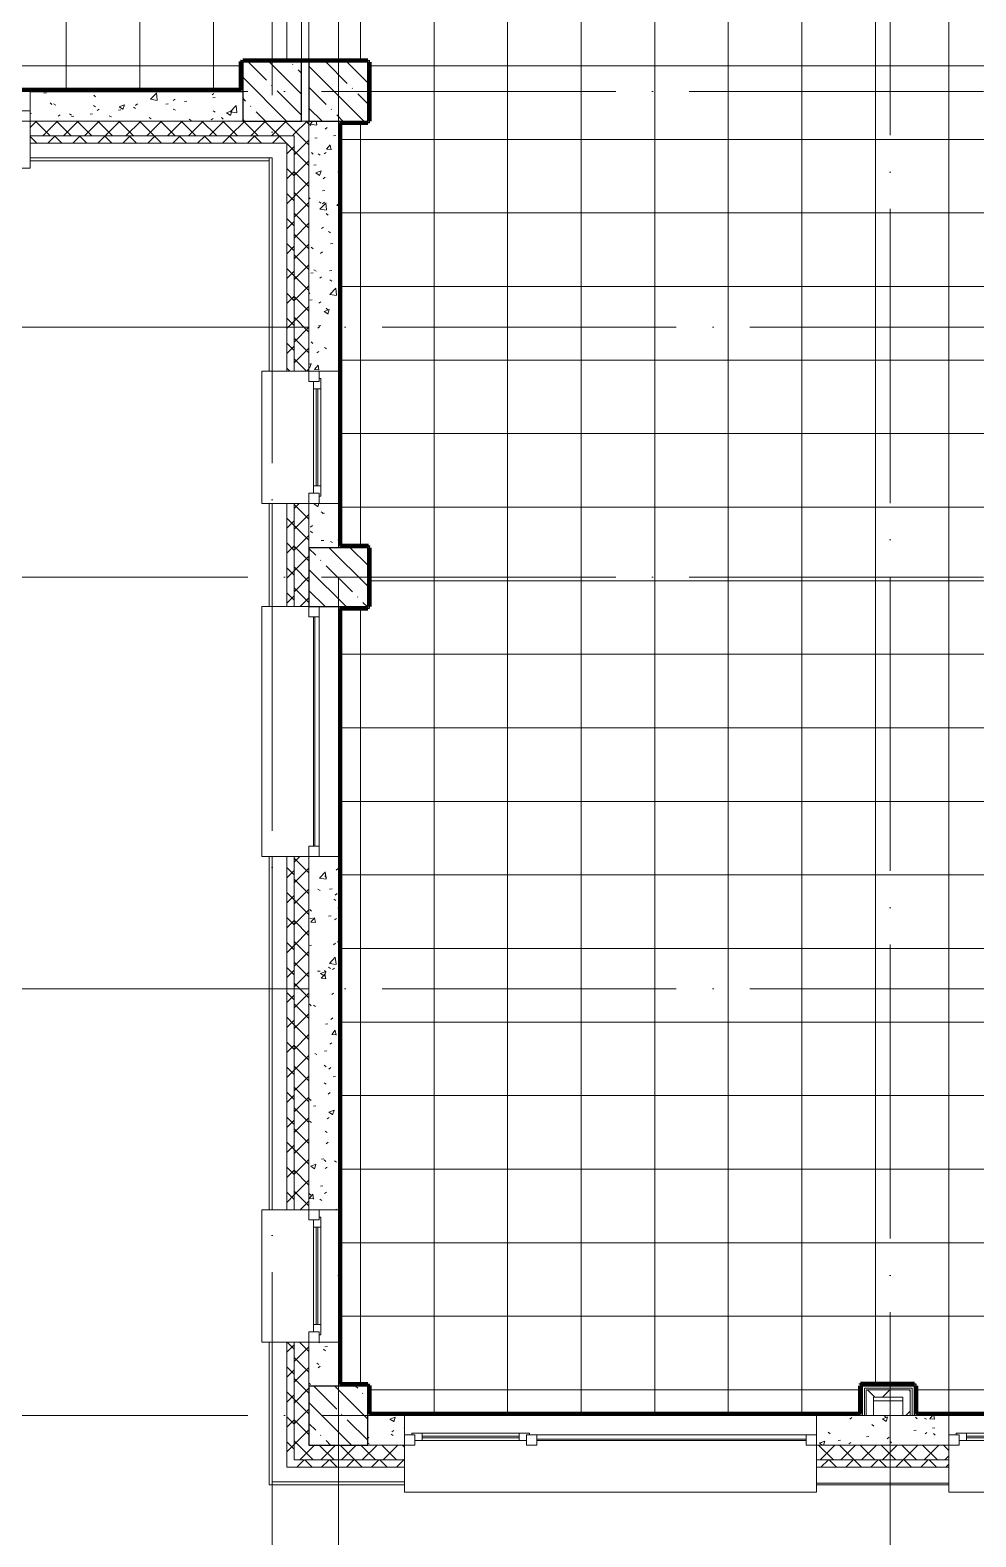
# Model space of a CAD drawing. Header units: millimetres. Extents: x 97 to 214665, y -4577 to 61202.
# Drawn here: x 169453 to 175882, y 9401 to 19643 of the extents above; entities that cross this region are included whole.
import ezdxf

# ---------------------------------------------------------------- set-up
doc = ezdxf.new("R2010")
doc.units = ezdxf.units.MM
doc.linetypes.add('ADSK_Линия сетки', pattern=[2500, 2000, -250, 0, -250])
for name, color, linetype, lineweight in [('A-FLOR-____-OTLN', 192, 'Continuous', 9), ('A-FLOR-____-PATT', 8, 'Continuous', 9), ('A-GLAZ-____-MCUT', 151, 'Continuous', 9), ('A-GLAZ-____-OTLN', 151, 'Continuous', 9), ('A-WALL-____-MCUT', 113, 'Continuous', 9), ('A-WALL-____-PATT', 111, 'Continuous', 9), ('A-WALL-FNSH-MCUT', 113, 'Continuous', 9), ('I-WALL-____-OTLN', 2, 'Continuous', 9), ('S-COLS-____-MCUT', 52, 'Continuous', 9), ('S-COLS-____-OTLN', 52, 'Continuous', 9), ('S-GRID-____-OTLN', 1, 'Continuous', 9)]:
    doc.layers.add(name, color=color, linetype=linetype, lineweight=lineweight)
pattern_1 = [(135, (0, 0), (-84.85281, -84.85281), []), (225, (0, 0), (84.85281, -84.85281), [])]
pattern_2 = [(45, (0, 0), (-70.71068, 70.71068), []), (135, (0, 0), (-70.71068, -70.71068), [])]
pattern_3 = [(135, (0, 0), (-142.5612, -142.5612), []), (135, (142.56, 0), (-142.5612, -142.5612), [252.016, -50.403, 3.353, -47.05])]
pattern_4 = [(50, (0, 0), (364.3679, -31.8783), [38.1, -419.1]), (355, (0, 0), (-70.4859, 382.1133), [30.48, -335.28]), (100.451, (30.36, -2.66), (293.885, 350.2334), [32.38, -356.18]), (46.184, (0, 101.6), (542.1585, -84.0858), [57.15, -628.65]), (96.636, (45.2, 94.6), (474.805, 494.8554), [48.57, -534.27]), (351.184, (0, 101.6), (474.8102, 494.85), [45.72, -502.92]), (21, (50.8, 76.2), (303.2285, -204.53046), [38.1, -419.1]), (326, (50.8, 76.2), (123.6039, 368.376), [30.48, -335.28]), (71.451, (76.07, 59.16), (426.8341, 163.8427), [32.38, -356.18]), (37.5, (0, 0), (6.17665, 169.11015), [16.764, -314.452, 16.764, -323.596, -336.55]), (37.5, (0, 0), (6.17665, 169.11015), [-671.576, 16.764, -319.786]), (7.5, (0, 0), (133.63888, 200.3615), [16.764, -177.292, 16.764, -306.832, -128.27]), (7.5, (0, 0), (133.63888, 200.3615), [-517.652, 16.764, -111.506]), (327.5, (-113.28, 0), (271.18182, -11.45836), [16.764, -110.236, 16.764, -379.476, -525.78]), (327.5, (-113.28, 0), (271.18182, -11.45836), [-523.24, 16.764, -509.016]), (317.5, (-164.08, 0), (296.2585, 50.85285), [16.764, -148.336, 16.764, -246.38, -373.38]), (317.5, (-164.08, 0), (296.2585, 50.85285), [-428.244, 16.764, -356.616])]
pattern_5 = [(45, (0, 0), (-141.42136, 141.42136), []), (135, (0, 0), (-141.42136, -141.42136), [])]

# ---------------------------------------------------------------- blocks, each defined once
blk = doc.blocks.new('Окно_СКБ_2Ст1 - Окно_СКБ_2Ст_2800_ОК11-29018750-О_АИ_ПП_4_200_Целиком')
at = {"layer": 'A-GLAZ-____-MCUT', "color": 90}
for p, q in [((-1400, -195), (-1400, -125)), ((-1400, -125), (-1330, -125)), ((-1330, -195), (-1400, -195)), ((-1330, -125), (-1330, -195)), ((500, -195), (500, -125)), ((500, -125), (570, -125)), ((570, -195), (500, -195)), ((570, -195), (550, -195)), ((550, -195), (550, -205)), ((570, -125), (570, -195)), ((1330, -155), (570, -155)), ((570, -155), (570, -195)), ((620, -205), (620, -155)), ((1280, -205), (1280, -155)), ((1330, -195), (1330, -125)), ((1330, -125), (1400, -125)), ((1330, -195), (1330, -155)), ((1400, -195), (1330, -195)), ((1350, -195), (1330, -195)), ((1350, -205), (1350, -195)), ((1400, -125), (1400, -195)), ((550, -205), (1350, -205)), ((1350, -205), (550, -205))]:
    blk.add_line(p, q, dxfattribs=at)
at = {"layer": 'A-GLAZ-____-MCUT', "color": 10, "lineweight": 5}
for p, q in [((500, -155), (-1330, -155)), ((500, -165), (-1330, -165)), ((620, -175), (1280, -175)), ((1280, -185), (620, -185))]:
    blk.add_line(p, q, dxfattribs=at)
at = {"layer": 'A-GLAZ-____-OTLN', "color": 10, "lineweight": 5}
for p, q in [((-1400, -195), (550, -195)), ((1350, -195), (1400, -195))]:
    blk.add_line(p, q, dxfattribs=at)
blk = doc.blocks.new('Окно_СКБ_2Ст1 - Окно_СКБ_2Ст_2800_ОК11-29018746-О_АИ_ПП_4_200_Целиком')
at = {"layer": 'A-GLAZ-____-MCUT', "color": 90}
for p, q in [((-1400, -195), (-1400, -125)), ((-1400, -125), (-1330, -125)), ((-1330, -195), (-1400, -195)), ((-1330, -125), (-1330, -195)), ((500, -195), (500, -125)), ((500, -125), (570, -125)), ((570, -195), (500, -195)), ((570, -195), (550, -195)), ((550, -195), (550, -205)), ((570, -125), (570, -195)), ((1330, -155), (570, -155)), ((570, -155), (570, -195)), ((620, -205), (620, -155)), ((1280, -205), (1280, -155)), ((1330, -195), (1330, -125)), ((1330, -125), (1400, -125)), ((1330, -195), (1330, -155)), ((1400, -195), (1330, -195)), ((1350, -195), (1330, -195)), ((1350, -205), (1350, -195)), ((1400, -125), (1400, -195)), ((550, -205), (1350, -205)), ((1350, -205), (550, -205))]:
    blk.add_line(p, q, dxfattribs=at)
at = {"layer": 'A-GLAZ-____-MCUT', "color": 10, "lineweight": 5}
for p, q in [((500, -155), (-1330, -155)), ((500, -165), (-1330, -165)), ((620, -175), (1280, -175)), ((1280, -185), (620, -185))]:
    blk.add_line(p, q, dxfattribs=at)
at = {"layer": 'A-GLAZ-____-OTLN', "color": 10, "lineweight": 5}
for p, q in [((-1400, -195), (550, -195)), ((1350, -195), (1400, -195))]:
    blk.add_line(p, q, dxfattribs=at)
blk = doc.blocks.new('Окно_СКБ_1Ст1 - 120_Окно_СКБ_1Ст_1700_ОК19Л-29018910-О_АИ_ПП_4_200_Целиком')
at = {"layer": 'A-GLAZ-____-MCUT', "color": 90}
for p, q in [((-850, -195), (-850, -125)), ((-850, -125), (-780, -125)), ((-780, -195), (-850, -195)), ((-780, -125), (-780, -195)), ((780, -195), (780, -125)), ((780, -125), (850, -125)), ((850, -195), (780, -195)), ((850, -125), (850, -195))]:
    blk.add_line(p, q, dxfattribs=at)
at = {"layer": 'A-GLAZ-____-MCUT', "color": 10, "lineweight": 5}
for p, q in [((780, -155), (-780, -155)), ((780, -165), (-780, -165))]:
    blk.add_line(p, q, dxfattribs=at)
at = {"layer": 'A-GLAZ-____-OTLN', "color": 10, "lineweight": 5}
blk.add_line((-850, -195), (850, -195), dxfattribs=at)
blk = doc.blocks.new('Окно_СКБ_1Ст1 - 120_Окно_СКБ_1Ст_900_ОК6Л-29019250-О_АИ_ПП_4_200_Целиком')
at = {"layer": 'A-GLAZ-____-MCUT', "color": 90}
for p, q in [((-450, -195), (-450, -125)), ((-450, -125), (-380, -125)), ((-380, -195), (-450, -195)), ((-380, -195), (-400, -195)), ((-400, -195), (-400, -205)), ((-380, -125), (-380, -195)), ((380, -155), (-380, -155)), ((-380, -155), (-380, -195)), ((-330, -205), (-330, -155)), ((330, -205), (330, -155)), ((380, -195), (380, -125)), ((380, -125), (450, -125)), ((380, -195), (380, -155)), ((450, -195), (380, -195)), ((400, -195), (380, -195)), ((400, -205), (400, -195)), ((450, -125), (450, -195)), ((-400, -205), (400, -205)), ((400, -205), (-400, -205))]:
    blk.add_line(p, q, dxfattribs=at)
at = {"layer": 'A-GLAZ-____-MCUT', "color": 10, "lineweight": 5}
for p, q in [((-330, -175), (330, -175)), ((330, -185), (-330, -185))]:
    blk.add_line(p, q, dxfattribs=at)
at = {"layer": 'A-GLAZ-____-OTLN', "color": 10, "lineweight": 5}
for p, q in [((-450, -195), (-400, -195)), ((400, -195), (450, -195))]:
    blk.add_line(p, q, dxfattribs=at)
blk = doc.blocks.new('WNW_Отлив1 - Отлив_металлический 2-28595994-О_АИ_ПП_4_200_Целиком')
at = {"layer": 'A-GLAZ-____-OTLN', "color": 10, "lineweight": 5}
for p, q in [((850, 320), (-850, 320)), ((-850, 320), (-850, 270)), ((850, 270), (850, 320))]:
    blk.add_line(p, q, dxfattribs=at)
blk = doc.blocks.new('WNW_Отлив1 - Отлив_металлический 2-28596055-О_АИ_ПП_4_200_Целиком')
at = {"layer": 'A-GLAZ-____-OTLN', "color": 10, "lineweight": 5}
for p, q in [((450, 320), (-450, 320)), ((-450, 320), (-450, 270)), ((450, 270), (450, 320))]:
    blk.add_line(p, q, dxfattribs=at)
blk = doc.blocks.new('WNW_Отлив1 - Отлив_металлический 2-28596384-О_АИ_ПП_4_200_Целиком')
at = {"layer": 'A-GLAZ-____-OTLN', "color": 10, "lineweight": 5}
for p, q in [((1400, 320), (-1400, 320)), ((-1400, 320), (-1400, 270)), ((1400, 270), (1400, 320))]:
    blk.add_line(p, q, dxfattribs=at)
blk = doc.blocks.new('BSC_Колонна _Прямоугольная - 400x400-V7-О_АИ_ПП_4_200_Целиком')
at = {"layer": 'S-COLS-____-OTLN', "lineweight": 5}
h = blk.add_hatch(dxfattribs=at)
h.set_pattern_fill('FP_36', color=256, style=0, pattern_type=2)
h.set_pattern_definition([(135, (-113600, -19225), (-142.56192, -142.56192), []), (135, (-113457.44, -19225), (-142.56192, -142.56192), [252.016, -50.403, 3.353, -47.05])])
h.paths.add_polyline_path([(-200, -200), (200, -200), (200, 200), (-200, 200)])
at = {"layer": 'S-COLS-____-MCUT', "color": 130, "lineweight": 25}
for p, q in [((200, 200), (-200, 200)), ((-200, 200), (-200, -200)), ((200, -200), (200, 200)), ((-200, -200), (200, -200))]:
    blk.add_line(p, q, dxfattribs=at)
blk = doc.blocks.new('BSC_Колонна _Прямоугольная - 400x400-V20-О_АИ_ПП_4_200_Целиком')
at = {"layer": 'S-COLS-____-OTLN', "lineweight": 5}
h = blk.add_hatch(dxfattribs=at)
h.set_pattern_fill('FP_54', color=256, style=0, pattern_type=2)
h.set_pattern_definition([(135, (-114050, -10225), (-142.56192, -142.56192), []), (135, (-113907.44, -10225), (-142.56192, -142.56192), [252.016, -50.403, 3.353, -47.05])])
h.paths.add_polyline_path([(200, -200), (200, 200), (-200, 200), (-200, -200), (165, -200)])
at = {"layer": 'S-COLS-____-MCUT', "color": 130, "lineweight": 25}
for p, q in [((200, 200), (-200, 200)), ((-200, 200), (-200, -200)), ((200, -200), (200, 200)), ((-200, -200), (200, -200))]:
    blk.add_line(p, q, dxfattribs=at)
blk = doc.blocks.new('Окно_СКБ_2Ст1 - Окно_СКБ_2Ст_2800_ОК12-29019266-О_АИ_ПП_4_200_Целиком')
at = {"layer": 'A-GLAZ-____-MCUT', "color": 90}
for p, q in [((-1400, -195), (-1400, -125)), ((-1400, -125), (-1330, -125)), ((-1330, -195), (-1400, -195)), ((-1330, -125), (-1330, -195)), ((500, -195), (500, -125)), ((500, -125), (570, -125)), ((570, -195), (500, -195)), ((570, -195), (550, -195)), ((550, -195), (550, -205)), ((570, -125), (570, -195)), ((1330, -155), (570, -155)), ((570, -155), (570, -195)), ((620, -205), (620, -155)), ((1280, -205), (1280, -155)), ((1330, -195), (1330, -125)), ((1330, -125), (1400, -125)), ((1330, -195), (1330, -155)), ((1400, -195), (1330, -195)), ((1350, -195), (1330, -195)), ((1350, -205), (1350, -195)), ((1400, -125), (1400, -195)), ((550, -205), (1350, -205)), ((1350, -205), (550, -205))]:
    blk.add_line(p, q, dxfattribs=at)
at = {"layer": 'A-GLAZ-____-MCUT', "color": 10, "lineweight": 5}
for p, q in [((500, -155), (-1330, -155)), ((500, -165), (-1330, -165)), ((620, -175), (1280, -175)), ((1280, -185), (620, -185))]:
    blk.add_line(p, q, dxfattribs=at)
at = {"layer": 'A-GLAZ-____-OTLN', "color": 10, "lineweight": 5}
for p, q in [((-1400, -195), (550, -195)), ((1350, -195), (1400, -195))]:
    blk.add_line(p, q, dxfattribs=at)
blk = doc.blocks.new('0083_СОШ675_АР_R22_rvt-1-О_АИ_ПП_4_200_Целиком')
at = {"layer": 'A-WALL-____-PATT', "lineweight": 5}
h = blk.add_hatch(dxfattribs=at)
h.set_pattern_fill('FP_74', color=10, style=0, pattern_type=2)
h.set_pattern_definition(pattern_4)
h.paths.add_polyline_path([(113400, 19025), (113400, 19225), (111955, 19225), (111955, 19025), (113249, 19025)])
h = blk.add_hatch(dxfattribs=at)
h.set_pattern_fill('FP_21', color=10, style=0, pattern_type=2)
h.set_pattern_definition(pattern_2)
h.paths.add_polyline_path([(113750, 18925), (113750, 19025), (111955, 19025), (111955, 18925), (113732, 18925)])
h.paths.add_polyline_path([(108901, 18925), (109155, 18925), (109155, 19025), (108255, 19025), (108255, 18925), (108417, 18925)])
h.paths.add_polyline_path([(106485, 18925), (107355, 18925), (107355, 19025), (106355, 19025), (106355, 18925)])
h.paths.add_polyline_path([(105455, 18925), (105455, 19025), (105100, 19025)])
h.paths.add_polyline_path([(105100, 18925), (105455, 18925), (105100, 19025), (104600, 19025), (104600, 18925), (105035, 18925)])
h = blk.add_hatch(dxfattribs=at)
h.set_pattern_fill('FP_21', color=10, style=0, pattern_type=2)
h.set_pattern_definition(pattern_2)
h.paths.add_polyline_path([(113850, 10025), (113850, 10725), (113750, 10725), (113750, 10025)])
h.paths.add_polyline_path([(113850, 11625), (113850, 14025), (113750, 14025), (113750, 11625)])
h.paths.add_polyline_path([(113750, 15725), (113850, 15725), (113850, 16425), (113750, 16425), (113750, 15811)])
h.paths.add_polyline_path([(113850, 17325), (113850, 19025), (113750, 19025), (113750, 17325)])
h = blk.add_hatch(dxfattribs=at)
h.set_pattern_fill('FP_74', color=10, style=0, pattern_type=2)
h.set_pattern_definition(pattern_4)
h.paths.add_polyline_path([(113850, 16125), (114050, 16125), (114050, 16425), (113850, 16425)])
h.paths.add_polyline_path([(113850, 17325), (114050, 17325), (114050, 19025), (113850, 19025), (113850, 18703)])
h = blk.add_hatch(dxfattribs=at)
h.set_pattern_fill('FP_7', color=10, style=0, pattern_type=2)
h.set_pattern_definition(pattern_1)
h.paths.add_polyline_path([(111955, 18875), (113700, 18875), (113700, 18925), (111955, 18925)])
h.paths.add_polyline_path([(108901, 18875), (109155, 18875), (109155, 18925), (108255, 18925), (108255, 18875), (108417, 18875)])
h.paths.add_polyline_path([(107355, 18875), (107355, 18925), (106355, 18925), (106355, 18875), (106485, 18875)])
h.paths.add_polyline_path([(105035, 18875), (105455, 18875), (105455, 18925), (104550, 18925), (104550, 18875), (104552, 18875)])
h = blk.add_hatch(dxfattribs=at)
h.set_pattern_fill('FP_7', color=10, style=0, pattern_type=2)
h.set_pattern_definition(pattern_1)
h.paths.add_polyline_path([(113700, 9925), (113750, 9925), (113750, 10725), (113700, 10725), (113700, 10025)])
h.paths.add_polyline_path([(113750, 11625), (113750, 14025), (113700, 14025), (113700, 11625)])
h.paths.add_polyline_path([(113700, 15725), (113750, 15725), (113750, 16425), (113700, 16425), (113700, 15811)])
h.paths.add_polyline_path([(113700, 17325), (113750, 17325), (113750, 18925), (113700, 18925), (113700, 18703)])
h = blk.add_hatch(dxfattribs=at)
h.set_pattern_fill('FP_74', color=10, style=0, pattern_type=2)
h.set_pattern_definition(pattern_4)
h.paths.add_polyline_path([(114050, 10425), (114050, 10725), (113850, 10725), (113850, 10425)])
h.paths.add_polyline_path([(114050, 11625), (114050, 14025), (113850, 14025), (113850, 11625)])
h = blk.add_hatch(dxfattribs=at)
h.set_pattern_fill('FP_20', color=252, style=0, pattern_type=2)
h.set_pattern_definition(pattern_5)
h.paths.add_polyline_path([(117688, 10350), (117888, 10350), (117888, 10400), (117638, 10400), (117638, 10350)])
h = blk.add_hatch(dxfattribs=at)
h.set_pattern_fill('FP_20', color=252, style=0, pattern_type=2)
h.set_pattern_definition(pattern_5)
h.paths.add_polyline_path([(117938, 10225), (117938, 10400), (117888, 10400), (117888, 10225)])
h = blk.add_hatch(dxfattribs=at)
h.set_pattern_fill('FP_74', color=10, style=0, pattern_type=2)
h.set_pattern_definition(pattern_4)
h.paths.add_polyline_path([(118081, 10025), (118200, 10025), (118200, 10225), (117300, 10225), (117300, 10025)])
h.paths.add_polyline_path([(114500, 10025), (114500, 10225), (114250, 10225), (114250, 10025)])
h = blk.add_hatch(dxfattribs=at)
h.set_pattern_fill('FP_21', color=10, style=0, pattern_type=2)
h.set_pattern_definition(pattern_2)
h.paths.add_polyline_path([(136500, 9925), (136500, 10025), (135800, 10025), (135800, 9925), (136442, 9925)])
h.paths.add_polyline_path([(114250, 9925), (114500, 9925), (114500, 10025), (113750, 10025), (113750, 9925), (114215, 9925)])
h = blk.add_hatch(dxfattribs=at)
h.set_pattern_fill('FP_21', color=10, style=0, pattern_type=2)
h.set_pattern_definition(pattern_2)
h.paths.add_polyline_path([(118200, 9925), (118200, 10025), (117300, 10025), (117300, 9925), (118081, 9925)])
h = blk.add_hatch(dxfattribs=at)
h.set_pattern_fill('FP_7', color=10, style=0, pattern_type=2)
h.set_pattern_definition(pattern_1)
h.paths.add_polyline_path([(136350, 9875), (136400, 9875), (136400, 9925), (135800, 9925), (135800, 9875)])
h.paths.add_polyline_path([(114215, 9875), (114500, 9875), (114500, 9925), (113700, 9925), (113700, 9875)])
h = blk.add_hatch(dxfattribs=at)
h.set_pattern_fill('FP_7', color=10, style=0, pattern_type=2)
h.set_pattern_definition(pattern_1)
h.paths.add_polyline_path([(117300, 9875), (118200, 9875), (118200, 9925), (117300, 9925)])
at = {"layer": 'S-COLS-____-OTLN', "lineweight": 5}
h = blk.add_hatch(dxfattribs=at)
h.set_pattern_fill('FP_31', color=256, style=0, pattern_type=2)
h.set_pattern_definition(pattern_3)
h.paths.add_polyline_path([(114250, 19025), (114250, 19425), (113850, 19425), (113850, 19025), (114215, 19025)])
h = blk.add_hatch(dxfattribs=at)
h.set_pattern_fill('FP_31', color=256, style=0, pattern_type=2)
h.set_pattern_definition(pattern_3)
h.paths.add_polyline_path([(113850, 15725), (114250, 15725), (114250, 16125), (113850, 16125), (113850, 15811)])
at = {"layer": 'A-FLOR-____-OTLN', "color": 90}
for p, q in [((117688, 10325), (117888, 10325)), ((117888, 10225), (117688, 10225))]:
    blk.add_line(p, q, dxfattribs=at)
at = {"layer": 'A-WALL-____-MCUT', "color": 50, "lineweight": 13}
for p, q in [((113400, 19225), (111955, 19225)), ((111955, 19225), (111955, 19025)), ((113400, 19025), (111955, 19025)), ((111955, 19025), (113400, 19025)), ((113850, 17325), (113850, 19025)), ((114050, 19025), (113850, 19025)), ((113850, 19025), (113850, 17325)), ((114050, 17325), (114050, 19025)), ((111955, 18925), (111955, 18875)), ((111955, 18925), (113580, 18925)), ((111955, 18875), (113580, 18875)), ((113580, 18925), (113700, 18925)), ((113580, 18875), (113600, 18875)), ((113600, 18875), (113700, 18875)), ((113700, 18925), (113750, 18925)), ((113700, 18875), (113700, 17325)), ((113750, 18925), (113750, 17325)), ((113700, 17325), (113750, 17325)), ((113850, 17325), (114050, 17325)), ((113750, 16425), (113700, 16425)), ((113700, 16425), (113700, 15725)), ((113750, 16425), (113750, 15725)), ((113850, 16125), (113850, 16425)), ((114050, 16425), (113850, 16425)), ((113850, 16425), (113850, 16125)), ((114050, 16125), (114050, 16425)), ((113850, 16125), (114050, 16125)), ((113700, 15725), (113750, 15725)), ((113750, 14025), (113700, 14025)), ((113700, 14025), (113700, 11625)), ((113750, 14025), (113750, 11625)), ((113850, 11625), (113850, 14025)), ((114050, 14025), (113850, 14025)), ((113850, 14025), (113850, 11625)), ((114050, 11625), (114050, 14025)), ((113700, 11625), (113750, 11625)), ((113850, 11625), (114050, 11625)), ((113750, 10725), (113700, 10725)), ((113700, 10725), (113700, 10025)), ((113750, 10725), (113750, 10025)), ((113850, 10425), (113850, 10725)), ((114050, 10725), (113850, 10725)), ((113850, 10725), (113850, 10425)), ((114050, 10425), (114050, 10725)), ((117638, 10350), (117638, 10400)), ((117888, 10400), (117638, 10400)), ((117638, 10350), (117638, 10225)), ((117688, 10225), (117688, 10350)), ((117688, 10350), (117888, 10350)), ((117888, 10400), (117938, 10400)), ((117888, 10350), (117888, 10225)), ((117938, 10400), (117938, 10225)), ((114500, 10225), (114250, 10225)), ((114500, 10025), (114500, 10225)), ((118200, 10225), (117300, 10225)), ((117300, 10225), (117300, 10025)), ((117638, 10225), (117688, 10225)), ((117888, 10225), (117938, 10225)), ((118200, 10025), (118200, 10225)), ((113700, 9925), (113700, 10025)), ((113750, 9925), (113750, 10025)), ((114500, 10025), (114250, 10025)), ((114250, 10025), (114500, 10025)), ((117300, 10025), (118200, 10025)), ((113700, 9875), (113700, 9925)), ((113700, 9875), (114500, 9875)), ((113750, 9925), (114500, 9925)), ((114500, 9875), (114500, 9925))]:
    blk.add_line(p, q, dxfattribs=at)
at = {"layer": 'A-WALL-____-MCUT', "color": 90}
for p, q in [((111955, 19025), (111955, 18925)), ((113850, 19025), (113800, 19025)), ((111955, 18875), (111955, 18775)), ((113600, 17325), (113700, 17325)), ((113750, 17325), (113850, 17325)), ((113700, 16425), (113600, 16425)), ((113850, 16425), (113750, 16425)), ((113850, 15725), (113850, 16125)), ((113600, 15725), (113700, 15725)), ((113750, 15725), (113850, 15725)), ((113700, 14025), (113600, 14025)), ((113850, 14025), (113750, 14025)), ((113600, 11625), (113700, 11625)), ((113750, 11625), (113850, 11625)), ((113700, 10725), (113600, 10725)), ((113850, 10725), (113750, 10725)), ((114500, 9925), (114500, 10025)), ((118200, 10025), (117300, 10025)), ((117300, 10025), (117300, 9925)), ((118200, 9925), (118200, 10025)), ((114500, 9775), (114500, 9875)), ((117300, 9925), (117300, 9875)), ((117300, 9875), (117300, 9765)), ((118200, 9875), (118200, 9925)), ((118200, 9765), (118200, 9875))]:
    blk.add_line(p, q, dxfattribs=at)
at = {"layer": 'A-WALL-____-MCUT', "color": 10, "lineweight": 5}
for p, q in [((111955, 18775), (113580, 18775)), ((113580, 18755), (113580, 18775)), ((113580, 18775), (113600, 18775)), ((113600, 18775), (113600, 17325)), ((113600, 16425), (113600, 15725)), ((113600, 14025), (113600, 11625)), ((113600, 10725), (113600, 10025)), ((117626, 10400), (117626, 10412)), ((117888, 10412), (117626, 10412)), ((117626, 10350), (117626, 10400)), ((117626, 10350), (117626, 10225)), ((117888, 10412), (117938, 10412)), ((117938, 10412), (117951, 10412)), ((117951, 10412), (117951, 10225)), ((113600, 9875), (113600, 10025)), ((113600, 9775), (113600, 9875)), ((117300, 9925), (118200, 9925)), ((117300, 9875), (118200, 9875)), ((113600, 9775), (114500, 9775)), ((117300, 9765), (118200, 9765))]:
    blk.add_line(p, q, dxfattribs=at)
at = {"layer": 'A-WALL-FNSH-MCUT', "color": 90}
for p, q in [((111955, 18775), (111955, 18755)), ((111955, 18755), (113580, 18755)), ((113580, 18755), (113580, 17325)), ((113580, 17325), (113600, 17325)), ((113600, 16425), (113580, 16425)), ((113580, 16425), (113580, 15725)), ((113580, 15725), (113600, 15725)), ((113600, 14025), (113580, 14025)), ((113580, 14025), (113580, 11625)), ((113580, 11625), (113600, 11625)), ((113600, 10725), (113580, 10725)), ((113580, 10725), (113580, 10025)), ((117888, 10425), (117613, 10425)), ((117613, 10425), (117613, 10412)), ((117613, 10412), (117613, 10400)), ((117613, 10400), (117613, 10350)), ((117613, 10350), (117613, 10225)), ((117938, 10425), (117888, 10425)), ((117951, 10425), (117938, 10425)), ((117963, 10425), (117951, 10425)), ((117963, 10225), (117963, 10425)), ((117613, 10225), (117626, 10225)), ((117626, 10225), (117638, 10225)), ((117938, 10225), (117951, 10225)), ((117951, 10225), (117963, 10225)), ((113580, 10025), (113580, 9925)), ((113580, 9925), (113580, 9875)), ((113580, 9875), (113580, 9775)), ((113580, 9775), (113580, 9755)), ((113580, 9755), (114500, 9755)), ((114500, 9755), (114500, 9775)), ((117300, 9765), (117300, 9755)), ((117300, 9755), (118200, 9755)), ((118200, 9755), (118200, 9765))]:
    blk.add_line(p, q, dxfattribs=at)
at = {"layer": 'I-WALL-____-OTLN', "color": 90}
for p, q in [((109155, 19225), (111955, 19225)), ((114050, 17325), (114050, 16425)), ((114050, 15725), (114050, 14025)), ((114050, 11625), (114050, 10725)), ((114500, 10225), (117300, 10225)), ((118200, 10225), (121000, 10225))]:
    blk.add_line(p, q, dxfattribs=at)
at = {"layer": 'S-COLS-____-MCUT', "color": 130, "lineweight": 25}
for p, q in [((114250, 19425), (113850, 19425)), ((113850, 19425), (113850, 19025)), ((114250, 19025), (114250, 19425)), ((113850, 19025), (114250, 19025)), ((114250, 16125), (113850, 16125)), ((113850, 16125), (113850, 15725)), ((114250, 15725), (114250, 16125)), ((113850, 15725), (114250, 15725))]:
    blk.add_line(p, q, dxfattribs=at)
at = {"layer": 'A-GLAZ-____-OTLN', "color": 90, "lineweight": 9}
for name, p, rotation in [('Окно_СКБ_2Ст1 - Окно_СКБ_2Ст_2800_ОК11-29018746-О_АИ_ПП_4_200_Целиком', (110555, 18900), 180), ('WNW_Отлив1 - Отлив_металлический 2-28596384-О_АИ_ПП_4_200_Целиком', (110555, 19025), 180), ('WNW_Отлив1 - Отлив_металлический 2-28596055-О_АИ_ПП_4_200_Целиком', (113850, 16875), 89.9999999999999), ('Окно_СКБ_1Ст1 - 120_Окно_СКБ_1Ст_900_ОК6Л-29019250-О_АИ_ПП_4_200_Целиком', (113725, 16875), 89.9999999999999), ('WNW_Отлив1 - Отлив_металлический 2-28595994-О_АИ_ПП_4_200_Целиком', (113850, 14875), 89.9999999999999), ('Окно_СКБ_1Ст1 - 120_Окно_СКБ_1Ст_1700_ОК19Л-29018910-О_АИ_ПП_4_200_Целиком', (113725, 14875), 89.9999999999999), ('WNW_Отлив1 - Отлив_металлический 2-28596055-О_АИ_ПП_4_200_Целиком', (113850, 11175), 89.9999999999999), ('Окно_СКБ_1Ст1 - 120_Окно_СКБ_1Ст_900_ОК6Л-29019250-О_АИ_ПП_4_200_Целиком', (113725, 11175), 89.9999999999999), ('Окно_СКБ_2Ст1 - Окно_СКБ_2Ст_2800_ОК12-29019266-О_АИ_ПП_4_200_Целиком', (115900, 9900), 180), ('Окно_СКБ_2Ст1 - Окно_СКБ_2Ст_2800_ОК11-29018750-О_АИ_ПП_4_200_Целиком', (119600, 9900), 180), ('WNW_Отлив1 - Отлив_металлический 2-28596384-О_АИ_ПП_4_200_Целиком', (115900, 10025), 180), ('WNW_Отлив1 - Отлив_металлический 2-28596384-О_АИ_ПП_4_200_Целиком', (119600, 10025), 180)]:
    blk.add_blockref(name, p, dxfattribs=dict(at, rotation=rotation))
at = {"layer": 'S-COLS-____-OTLN', "color": 90, "lineweight": 9}
for name, p in [('BSC_Колонна _Прямоугольная - 400x400-V7-О_АИ_ПП_4_200_Целиком', (113600, 19225)), ('BSC_Колонна _Прямоугольная - 400x400-V20-О_АИ_ПП_4_200_Целиком', (114050, 10225))]:
    blk.add_blockref(name, p, dxfattribs=at)

msp = doc.modelspace()

# ---------------------------------------------------------------- hatches: boundary and pattern name
at = {"layer": 'A-FLOR-____-PATT'}
h = msp.add_hatch(dxfattribs=at)
h.set_pattern_fill('FP_209', color=256, style=0, pattern_type=2)
h.set_pattern_definition([(0, (178198.1, 22900), (0, 500), []), (90, (178198.1, 22900), (-500, 3e-14), [])])
h.paths.add_polyline_path([(193298.098584, 10225), (193298.115584, 10225.000586), (192973.37606, 10225)])
h.paths.add_polyline_path([(185898.062836, 10225), (185898.115584, 10225.000586), (183309.843938, 10225)])
h.paths.add_polyline_path([(179289.177231, 10225), (179289.177231, 10434.956298), (178498.114412, 10434.956298), (178498.114412, 10424.999417), (178898.09249, 10424.999414), (178898.114412, 10431.956298), (179286.177231, 10431.956298), (179286.185272, 10225)])
h.paths.add_polyline_path([(179304.177231, 10225), (182198.115584, 10225), (182198.115584, 10240), (182533.478808, 10240), (182533.478808, 10429.898442), (182538.478808, 10429.898442), (182538.478808, 10434.999414), (182548.478808, 10434.999414), (182549.224522, 10439.999414), (182948.478808, 10439.999414), (182948.478808, 10434.999414), (182958.478808, 10434.999414), (182958.478808, 10424.999414), (182963.478808, 10424.999414), (182963.478808, 10240.000586), (189783.478808, 10240.000586), (189783.478808, 10429.898442), (189788.478808, 10429.898442), (189788.478808, 10435.000586), (189798.478808, 10435.000586), (189799.22461, 10440.000586), (190198.478808, 10440.000586), (190198.478808, 10435.000586), (190208.478808, 10435.000586), (190208.478808, 10429.898442), (190213.478808, 10429.898442), (190213.478808, 10240.000586), (193583.170911, 10240.000586), (193583.170911, 10429.898442), (193588.170911, 10429.898442), (193588.170911, 10435.000586), (193598.170911, 10435.000586), (193598.170911, 10440.000586), (193983.170911, 10440.000586), (193983.170911, 10645), (193998.09249, 10645), (193998.09249, 12345), (193983.170911, 12345), (193983.170911, 12930.000586), (193698.114412, 12930.000586), (193697.736004, 12935.000586), (193688.114412, 12935.000586), (193688.114412, 12945.000586), (193683.114412, 12945.000586), (193683.114412, 13645.000586), (193688.114412, 13645.000586), (193688.114412, 13655.000586), (193698.114412, 13655.000586), (193698.835408, 13660.000586), (193983.114412, 13660.000586), (193983.114412, 15710), (193798.114412, 15710), (193797.611854, 15715), (193788.114412, 15715), (193788.114412, 15724.999414), (193783.114412, 15724.999414), (193783.114412, 16124.999414), (193788.114412, 16125), (193788.114412, 16135), (193798.114412, 16135), (193799.127127, 16140), (193983.114412, 16140), (193983.114412, 19010), (193798.114412, 19010), (193798.09249, 19015), (193788.114412, 19015), (193788.114412, 19024.999998), (193783.114412, 19024.999998), (193783.114412, 19424.999414), (193788.114412, 19425), (193788.114412, 19435), (193798.114412, 19435), (193799.0926, 19440), (193983.114412, 19440), (193983.114412, 22410), (193798.114412, 22410), (193798.09249, 22415), (193788.114412, 22415), (193788.114412, 22425), (193783.114412, 22425), (193783.114412, 22690), (192653.114412, 22690), (192653.114412, 22415.999414), (192648.114412, 22415.999414), (192648.114412, 22405.999414), (192638.114412, 22405.999414), (192638.114412, 22400.999414), (190013.114412, 22400.999414), (190013.114412, 22360.499414), (189998.114412, 22360.499414), (189998.114412, 19480.499414), (190013.114412, 19480.499414), (190013.114412, 19439.999414), (190198.09249, 19439.999414), (190198.114412, 19434.999414), (190208.09249, 19434.999414), (190208.09249, 19424.999414), (190213.09249, 19424.999416), (190213.09249, 19024.999416), (190208.09249, 19024.999416), (190208.09249, 19014.999414), (190198.09249, 19014.999414), (190197.058121, 19009.999414), (190013.09249, 19009.999414), (190013.09249, 19014.999414), (189998.114412, 19014.999414), (189998.804032, 16135), (190063.09249, 16135), (190063.09249, 16139.999414), (190198.09249, 16139.999414), (190198.114412, 16134.999414), (190208.09249, 16134.999414), (190208.09249, 16124.999414), (190213.09249, 16124.999414), (190213.09249, 15724.999414), (190208.09249, 15724.999414), (190208.09249, 15714.999414), (190198.09249, 15714.999414), (190196.960415, 15709.999414), (189798.09249, 15709.999414), (189798.09249, 15714.999414), (189788.09249, 15714.999414), (189788.09249, 15724.999414), (189783.09249, 15724.999414), (189783.09249, 15910), (189788.09249, 15910), (189788.09249, 15925), (182958.09249, 15925), (182958.09249, 15860), (182963.09249, 15860), (182963.09249, 15724.999414), (182958.09249, 15724.999414), (182958.09249, 15714.999414), (182948.09249, 15714.999414), (182946.960415, 15709.999414), (182548.09249, 15709.999414), (182548.09249, 15714.999414), (182538.09249, 15714.999414), (182538.09249, 15724.999414), (182533.09249, 15724.999414), (182533.09249, 15910), (182538.09249, 15910), (182538.09249, 15925), (178908.09249, 15925), (178908.09249, 15860), (178913.09249, 15860), (178913.09249, 15724.999414), (178908.09249, 15724.999414), (178908.09249, 15714.999414), (178898.09249, 15714.999414), (178896.960477, 15709.999414), (178498.092552, 15709.999414), (178498.09249, 15714.999414), (178488.09249, 15714.999414), (178488.09249, 15724.999415), (178483.09249, 15724.999415), (178483.09249, 16124.999414), (178488.09249, 16124.999414), (178488.09249, 16134.999414), (178498.09249, 16134.999414), (178499.127086, 16139.999414), (178683.09249, 16139.999414), (178683.09249, 16134.999414), (178698.09249, 16134.999414), (178697.424681, 19014.999414), (178633.09249, 19014.999414), (178633.09249, 19009.999414), (178498.09249, 19009.999414), (178498.09249, 19014.999414), (178488.09249, 19014.999414), (178488.09249, 19024.999414), (178483.09249, 19025.888303), (178483.09249, 19424.999414), (178488.09249, 19425.894872), (178488.09249, 19435), (178498.09249, 19435), (178499.092639, 19440), (178683.09249, 19440), (178683.09249, 19435), (178698.09249, 19435), (178697.447711, 22415), (178633.09249, 22415), (178633.09249, 22410), (178498.09249, 22410), (178498.09249, 22415), (178488.09249, 22415), (178488.09249, 22425), (178483.09249, 22424.999414), (178483.09249, 22824.999414), (178488.09249, 22824.999414), (178488.09249, 22834.999414), (178498.09249, 22834.999414), (178498.114412, 22839.999414), (178898.09249, 22839.999414), (178898.114412, 22834.999414), (178908.09249, 22834.999414), (178908.09249, 22824.999414), (178913.09249, 22824.999414), (178913.09249, 22690), (178908.09249, 22690), (178908.09249, 22625), (182548.09249, 22625), (182548.09249, 22690), (182533.09249, 22690), (182533.09249, 22824.999414), (182538.09249, 22824.999414), (182538.09249, 22834.999414), (182548.09249, 22834.999414), (182548.114412, 22839.999414), (182948.09249, 22839.999414), (182948.114412, 22834.999414), (182958.09249, 22834.999414), (182958.09249, 22824.999414), (182963.09249, 22824.999414), (182963.09249, 22640), (182958.09249, 22640), (182958.09249, 22625), (189798.09249, 22625), (189798.09249, 22690), (189783.09249, 22690), (189783.09249, 22824.999414), (189788.09249, 22824.999414), (189788.09249, 22834.999414), (189798.09249, 22834.999414), (189798.114412, 22839.999414), (193983.114412, 22839.999414), (193983.114412, 24894.999414), (193998.114412, 24894.999414), (193998.114412, 27094.999414), (193983.114412, 27094.999414), (193983.114412, 28110.000984), (193798.09249, 28110.000984), (193798.09249, 28097.999812), (193693.09249, 28097.999812), (193693.09249, 27360.499812), (193653.09249, 27360.499812), (193653.09249, 28097.999812), (191938.09249, 28097.999812), (191938.09249, 27360.499812), (191898.09249, 27360.499812), (191898.09249, 28097.999812), (188448.09249, 28097.999812), (188448.09249, 28110.000984), (187948.09249, 28110.000984), (187948.09249, 28104.999812), (182463.09249, 28104.999812), (182463.09249, 28060.000984), (182470.114412, 28060.000984), (182470.114412, 27850.000984), (182465.114412, 27850.000984), (182465.114412, 27840.000984), (182455.114412, 27840.000984), (182455.114412, 27835.000984), (181941.09249, 27835.000984), (181941.09249, 27840.000984), (181931.09249, 27840.000984), (181931.09249, 27850.000984), (181926.09249, 27850.71925), (181926.09249, 28109.999414), (181931.09249, 28109.999414), (181931.09249, 28124.999414), (177521.09249, 28125), (177521.09249, 28109.999414), (176198.114412, 28109.999414), (176198.09249, 28114.999414), (176188.114412, 28114.999414), (176188.114412, 28124.999414), (176183.114412, 28124.999414), (176183.114412, 35559.999414), (175093.09249, 35559.999414), (175093.09249, 35574.999414), (172993.09249, 35575), (172993.09249, 35559.999414), (171348.09249, 35559.999414), (171348.114412, 32740), (171748.09249, 32740), (171748.114412, 32735), (171758.09249, 32735), (171758.09249, 32725), (171763.09249, 32725), (171763.09249, 32324.999414), (171758.09249, 32324.999414), (171758.09249, 32314.999414), (171748.09249, 32314.999414), (171748.09249, 32309.999414), (171348.09249, 32309.999414), (171349.179447, 28655), (172928.114412, 28655), (172928.114412, 28650), (172943.114412, 28650), (172943.114412, 27599.999414), (172928.114412, 27599.999414), (172928.114412, 27594.999414), (172935.614412, 27594.999414), (172935.614412, 27579.999414), (171348.09249, 27579.999414), (171348.114412, 22840), (171748.09249, 22840), (171748.114412, 22835), (171758.09249, 22835), (171758.09249, 22825), (171763.09249, 22824.999414), (171763.09249, 22424.999414), (171758.09249, 22424.999414), (171758.09249, 22414.999414), (171748.09249, 22414.999414), (171748.09249, 22409.999414), (171348.09249, 22409.999414), (171348.09249, 19439.999414), (171748.09249, 19439.999414), (171748.114412, 19434.999414), (171758.09249, 19434.999414), (171758.09249, 19424.999414), (171763.09249, 19424.110525), (171763.09249, 19024.999414), (171758.09249, 19024.999414), (171758.09249, 19014.999414), (171748.09249, 19014.999414), (171748.09249, 19009.999414), (171563.114998, 19009.999414), (171563.114998, 16139.999414), (171753.114998, 16139.999414), (171753.114998, 16134.999414), (171758.09249, 16134.999414), (171758.09249, 16124.999414), (171763.09249, 16124.999414), (171763.09249, 15724.999999), (171758.09249, 15724.999999), (171758.09249, 15715), (171748.09249, 15715), (171748.09249, 15710), (171563.114998, 15710), (171563.114998, 10440.000586), (171748.177231, 10440.000586), (171748.177231, 10424.999413), (171753.137506, 10425.000586), (171753.137506, 10429.962841), (171763.177231, 10429.962841), (171763.177231, 10240.000586), (175093.177231, 10240.000586), (175093.177231, 10427.956298), (175098.177231, 10427.956298), (175098.177231, 10442.956298), (175464.177231, 10442.956298), (175464.177231, 10437.956298), (175474.177231, 10437.956298), (175474.177231, 10427.956298), (175479.177231, 10427.956298), (175479.177231, 10240), (178483.114412, 10240), (178483.114412, 10434.956298), (178488.114412, 10434.956298), (178488.114412, 10449.956298), (182198.115584, 10449.956298), (182198.115584, 10434.956298), (179304.177231, 10434.675421), (179304.177231, 10225.125)])
h.paths.add_polyline_path([(175464.177231, 10225), (175464.177231, 10427.956298), (175108.177231, 10427.956298), (175108.177231, 10225.000586), (175111.177231, 10225.000586), (175111.177231, 10424.956298), (175461.177231, 10424.956298), (175461.177231, 10225)])
h.paths.add_polyline_path([(193602.753943, 10225.000586), (193602.753943, 10424.956298), (193598.170911, 10424.687136), (193598.170911, 10225.000586)])
h.paths.add_polyline_path([(190198.114412, 10225.000586), (190198.478808, 10225.022689), (190198.114412, 10235.000586)])
h.paths.add_polyline_path([(166186.092491, 19224.940333), (166189.092491, 19225), (166189.092491, 19462), (166186.092491, 19462), (166186.092491, 19225)])
h.paths.add_polyline_path([(166204.092491, 19239.940333), (170883.114412, 19239.940333), (170883.114412, 19429.940333), (170888.114412, 19429.940333), (170888.114412, 19434.999414), (170898.114412, 19434.999414), (170898.114412, 19439.999414), (171298.114412, 19439.999414), (171298.114412, 22110), (170498.114412, 22110), (170498.114412, 22115), (170488.114412, 22115), (170488.114412, 22125), (170483.114412, 22125.09375), (170483.114412, 22825), (170488.114412, 22825.474684), (170488.114412, 22835), (170498.114412, 22835), (170498.114412, 22840), (171298.114412, 22840), (171298.114412, 27579.999414), (170473.114705, 27579.999414), (170473.114705, 27594.999414), (170468.114705, 27594.999414), (170468.114705, 28655), (171298.114412, 28655), (171298.114412, 31979.999414), (170498.114412, 31979.999414), (170498.054711, 31984.999414), (170488.114412, 31984.999414), (170488.114412, 31994.999414), (170483.114412, 31995.625997), (170483.114412, 32725), (170488.114412, 32725), (170488.114412, 32735), (170498.114412, 32735), (170498.114412, 32740), (171298.114412, 32740), (171298.114412, 35559.999414), (165248.114412, 35559.999414), (165248.114412, 35574.999414), (163848.114412, 35575), (163848.114412, 35559.999414), (162413.114998, 35559.999414), (162413.114998, 34914.967838), (162398.114998, 34914.967838), (162398.114998, 33274.967838), (162413.114998, 33274.967838), (162413.114998, 32740), (162598.114412, 32740), (162598.114412, 32735), (162608.114412, 32735), (162608.114412, 32725), (162613.114412, 32724.999414), (162613.114412, 32324.999414), (162608.114412, 32324.582278), (162608.114412, 32314.999414), (162598.114412, 32314.999414), (162597.32491, 32309.999414), (162413.114998, 32309.999414), (162413.114998, 28539.999414), (162598.114412, 28539.999414), (162598.114998, 28534.999414), (162608.114998, 28534.999414), (162608.114998, 28524.999414), (162613.114998, 28524.999414), (162613.114998, 28125.059667), (162608.116504, 28124.999414), (162608.114998, 28115.059667), (162598.114998, 28115.059667), (162598.114412, 28110.059667), (162413.114998, 28110.059667), (162413.114998, 27280.059667), (163018.114998, 27280.059667), (163018.114998, 27275.059667), (163028.114998, 27275.059667), (163028.114998, 27265.059667), (163033.114998, 27265.059667), (163033.114998, 26105.059667), (163028.114998, 26105.059667), (163028.114998, 26095.059667), (163018.114998, 26095.059667), (163018.114998, 26090.059667), (162413.380753, 26090.059667), (162413.380753, 23215), (162605.114998, 23215), (162605.114998, 23210), (162615.114998, 23210), (162615.114998, 23200), (162620.114998, 23198.955668), (162620.114998, 22424.999414), (162615.114998, 22424.999414), (162615.114998, 22414.999414), (162605.114998, 22414.999414), (162605.114998, 22409.999414), (162413.114998, 22409.999414), (162413.114998, 19725), (162598.09249, 19725), (162598.09249, 19446.999414), (162953.114412, 19446.999414), (162953.114412, 19441.999414), (162968.114412, 19441.999414), (162968.114412, 19240), (165791.09249, 19240), (165791.09249, 19462), (165796.09249, 19462), (165796.09249, 19472), (165806.09249, 19472), (165806.09249, 19477), (166189.092491, 19477), (166189.092491, 19472), (166199.092491, 19472), (166199.092491, 19462), (166204.092491, 19462), (166204.092491, 19399.33127)])
h.paths.add_polyline_path([(190008.114412, 22415.999414), (190198.09249, 22415.999414), (190198.09249, 22424.999414), (189998.114412, 22424.999414), (189998.714346, 22415.999414)])
h.paths.add_polyline_path([(162598.114412, 22424.999414), (162605.114998, 22424.999414), (162605.114998, 22824.999414), (162598.114412, 22824.999414), (162598.114412, 22432)])
h.paths.add_polyline_path([(162398.346091, 23200), (162398.380753, 23200), (162398.114998, 23200)])
at = {"layer": 'A-WALL-____-PATT'}
for points in [[(170888.114412, 19424.999414), (171748.09249, 19424.999414), (171748.09249, 19434.999414), (170888.114412, 19434.999414), (170888.114412, 19425.894872)], [(170898.114412, 19224.940333), (170898.114412, 19424.999414), (170888.114412, 19424.999414), (170888.114412, 19224.940333)], [(171758.09249, 19024.999414), (171758.09249, 19434.999414), (171748.09249, 19434.999414), (171748.09249, 19024.999414)], [(171558.114998, 19014.999414), (171758.09249, 19014.999414), (171758.09249, 19024.999414), (171558.114998, 19024.999414)], [(171748.09249, 16124.999414), (171748.09249, 16134.999414), (171548.114998, 16134.999414), (171548.114998, 16124.999414), (171713.605393, 16124.999414)], [(171758.09249, 15725), (171758.09249, 16134.999414), (171748.09249, 16134.999414), (171748.09249, 15725)], [(171558.114998, 15715), (171758.09249, 15715), (171758.09249, 15725), (171558.114998, 15725)], [(171548.114998, 10425.000586), (171748.177231, 10425.000586), (171748.114412, 10435.000586), (171548.114998, 10435.000586)], [(171758.177231, 10235.000586), (171758.177231, 10425.000586), (171748.177231, 10425.000586), (171748.177231, 10235.000586)], [(175464.177231, 10427.956298), (175474.177231, 10427.956298), (175474.177231, 10437.956298), (175098.177231, 10437.956298), (175098.177231, 10427.956298)], [(175108.177231, 10225.000586), (175108.177231, 10427.956298), (175098.177231, 10427.956298), (175098.177231, 10225.000586)], [(175474.177231, 10235), (175474.177231, 10427.956298), (175464.177231, 10427.956298), (175464.177231, 10235)], [(175698.114412, 10225), (175698.114412, 10235), (175464.177231, 10235), (175464.177231, 10225), (175579.018241, 10225)]]:
    msp.add_hatch(color=7, dxfattribs=at).paths.add_polyline_path(points)
h = msp.add_hatch(color=7, dxfattribs=at)
h.paths.add_polyline_path([(170888.114412, 19224.940333), (170888.114412, 19234.940333), (169453.114412, 19234.940333), (169453.114412, 19224.940333), (170747.252181, 19224.940333)])
h.paths.add_polyline_path([(166398.662726, 19224.940333), (166653.114412, 19224.940333), (166653.114412, 19234.940333), (166199.092491, 19234.940333), (166199.092491, 19224.940333)])
h = msp.add_hatch(color=7, dxfattribs=at)
h.paths.add_polyline_path([(171558.114998, 16134.999414), (171558.114998, 16425), (171548.114998, 16425), (171548.114998, 16134.999414)])
h.paths.add_polyline_path([(171548.114998, 17325), (171558.114998, 17325), (171558.114998, 19024.999414), (171548.114998, 19024.999414), (171548.114998, 18702.999003)])
h = msp.add_hatch(color=7, dxfattribs=at)
h.paths.add_polyline_path([(171548.114998, 10435.000586), (171558.114998, 10435.000586), (171558.114998, 10724.999414), (171548.114998, 10724.999414)])
h.paths.add_polyline_path([(171558.114998, 11624.999414), (171558.114998, 14025), (171548.114998, 14025), (171548.114998, 11624.999414)])
h = msp.add_hatch(color=7, dxfattribs=at)
h.paths.add_polyline_path([(175098.177231, 10225.000586), (175098.177231, 10235.000586), (174798.115584, 10235.000586), (174798.115584, 10225.000586), (175095.841635, 10225.000586)])
h.paths.add_polyline_path([(171748.177231, 10225.000586), (171998.115584, 10225.000586), (171998.115584, 10235.000586), (171748.177231, 10235.000586)])

# ---------------------------------------------------------------- linework, layer by layer
at = {"layer": 'A-FLOR-____-OTLN'}
for p, q in [((171348.09249, 22409.999414), (171348.09249, 19439.999414)), ((171298.114412, 19439.999414), (171298.114412, 22110))]:
    msp.add_line(p, q, dxfattribs=at)
at = {"layer": 'A-WALL-____-MCUT', "color": 7}
for p, q in [((171758.09249, 19434.999414), (170888.114412, 19434.999414)), ((170888.114412, 19434.999414), (170888.114412, 19234.940333)), ((171298.114412, 19424.999414), (171748.09249, 19424.999414)), ((171748.09249, 19424.999414), (171748.09249, 19024.999414)), ((171758.09249, 19014.999414), (171758.09249, 19434.999414)), ((170888.114412, 19234.940333), (169453.114412, 19234.940333)), ((169453.114412, 19224.940333), (170898.114412, 19224.940333)), ((171548.114998, 19024.999414), (171548.114998, 17325)), ((171748.09249, 19024.999414), (171548.114998, 19024.999414)), ((171558.114998, 17325), (171558.114998, 19014.999414)), ((171558.114998, 19014.999414), (171758.09249, 19014.999414)), ((171548.114998, 17325), (171558.114998, 17325)), ((171558.114998, 16425), (171548.114998, 16425)), ((171548.114998, 16425), (171548.114998, 16124.999414)), ((171558.114998, 16134.999414), (171558.114998, 16425)), ((171548.114998, 16124.999414), (171748.09249, 16124.999414)), ((171758.09249, 16134.999414), (171558.114998, 16134.999414)), ((171748.09249, 16124.999414), (171748.09249, 15725)), ((171758.09249, 15715), (171758.09249, 16134.999414)), ((171748.09249, 15725), (171558.114998, 15725)), ((171558.114998, 15725), (171558.114998, 15715)), ((171558.114998, 15715), (171758.09249, 15715)), ((171558.114998, 14025), (171548.114998, 14025)), ((171548.114998, 14025), (171548.114998, 11624.999414)), ((171558.114998, 11624.999414), (171558.114998, 14025)), ((171548.114998, 11624.999414), (171558.114998, 11624.999414)), ((171558.114998, 10724.999414), (171548.114998, 10724.999414)), ((171548.114998, 10724.999414), (171548.114998, 10425.000586)), ((171558.114998, 10435.000586), (171558.114998, 10724.999414)), ((171748.177231, 10435.000586), (171558.114998, 10435.000586)), ((171748.177231, 10435.000586), (171748.177231, 10225.000586)), ((171758.177231, 10425.000586), (171748.177231, 10425.000586)), ((171758.177231, 10235.000586), (171758.177231, 10425.000586)), ((175474.177231, 10437.956298), (175098.177231, 10437.956298)), ((175098.177231, 10437.956298), (175098.177231, 10235.000586)), ((175464.177231, 10427.956298), (175098.177231, 10427.956298)), ((175108.177231, 10225.000586), (175108.177231, 10427.956298)), ((175464.177231, 10427.956298), (175464.177231, 10225)), ((175474.177231, 10235), (175474.177231, 10437.956298)), ((171748.177231, 10225.000586), (171998.115584, 10225.000586)), ((171998.115584, 10235.000586), (171758.177231, 10235.000586)), ((171998.115584, 10225.000586), (171998.115584, 10235.000586)), ((175098.177231, 10235.000586), (174798.115584, 10235.000586)), ((174798.115584, 10235.000586), (174798.115584, 10225.000586)), ((174798.115584, 10225.000586), (175108.177231, 10225.000586)), ((175464.177231, 10225), (175698.114412, 10225)), ((175698.114412, 10235), (175474.177231, 10235)), ((175698.114412, 10225), (175698.114412, 10235))]:
    msp.add_line(p, q, dxfattribs=at)
at = {"layer": 'A-WALL-____-MCUT'}
msp.add_line((170888.114412, 19424.999414), (170898.114412, 19424.999414), dxfattribs=at)
at = {"layer": 'I-WALL-____-OTLN', "color": 5, "lineweight": 90}
for p, q in [((170883.114412, 19234.940333), (170883.114412, 19429.940333)), ((170888.114412, 19429.940333), (170883.114412, 19429.940333)), ((170898.114412, 19439.999414), (171748.09249, 19439.999414)), ((170898.114412, 19439.999414), (170898.114412, 19434.999414)), ((171748.09249, 19434.999414), (171748.09249, 19439.999414)), ((171763.09249, 19424.999414), (171758.09249, 19424.999414)), ((171763.09249, 19424.999414), (171763.09249, 19024.999414)), ((166199.092491, 19239.940333), (170888.114412, 19239.940333)), ((171563.114998, 19009.999414), (171563.114998, 16139.999414)), ((171748.09249, 19009.999414), (171563.114998, 19009.999414)), ((171748.09249, 19009.999414), (171748.09249, 19014.999414)), ((171758.09249, 19024.999414), (171763.09249, 19024.999414)), ((171563.114998, 16139.999414), (171753.114998, 16139.999414)), ((171753.114998, 16134.999414), (171753.114998, 16139.999414)), ((171763.09249, 16124.999414), (171758.09249, 16124.999414)), ((171763.09249, 16124.999414), (171763.09249, 15725)), ((171563.114998, 15710), (171563.114998, 10440.000586)), ((171748.09249, 15710), (171563.114998, 15710)), ((171748.09249, 15710), (171748.09249, 15715)), ((171758.09249, 15725), (171763.09249, 15725)), ((171563.114998, 10440.000586), (171748.177231, 10440.000586)), ((171748.177231, 10435.000586), (171748.177231, 10440.000586)), ((171763.177231, 10429.962841), (171753.137506, 10429.962841)), ((171753.137506, 10429.962841), (171753.137506, 10425.000586)), ((171763.177231, 10429.962841), (171763.177231, 10240.000586)), ((175093.177231, 10240.000586), (175093.177231, 10427.956298)), ((175098.177231, 10427.956298), (175093.177231, 10427.956298)), ((175098.177231, 10442.956298), (175464.177231, 10442.956298)), ((175098.177231, 10437.956298), (175098.177231, 10442.956298)), ((175464.177231, 10437.956298), (175464.177231, 10442.956298)), ((175479.177231, 10427.956298), (175474.177231, 10427.956298)), ((175479.177231, 10427.956298), (175479.177231, 10240)), ((171763.177231, 10240.000586), (175093.177231, 10240.000586)), ((175479.177231, 10240), (178483.114412, 10240))]:
    msp.add_line(p, q, dxfattribs=at)
at = {"layer": 'I-WALL-____-OTLN'}
for p, q in [((171548.114998, 16425), (171548.114998, 17325)), ((171558.114998, 17325), (171558.114998, 16425)), ((171548.114998, 14025), (171548.114998, 15724.999414)), ((171558.114998, 15715), (171558.114998, 14025)), ((171548.114998, 10724.999414), (171548.114998, 11624.999414)), ((171558.114998, 11624.999414), (171558.114998, 10724.999414)), ((171998.115584, 10235.000586), (174798.115584, 10235.000586)), ((174798.115584, 10225.000586), (171998.115584, 10225.000586)), ((175698.114412, 10235), (178488.114412, 10235)), ((178498.114412, 10225), (175698.114412, 10225))]:
    msp.add_line(p, q, dxfattribs=at)
at = {"layer": 'S-GRID-____-OTLN', "linetype": 'ADSK_Линия сетки'}
for p, q in [((171098.114998, 61202.00513), (171098.114998, -2302.657751)), ((171548.114998, -3572.657751), (171548.114998, 61202.00513)), ((175298.114998, -3572.657751), (175298.114998, 61202.00513)), ((53928.563196, 19225.000586), (213846.668489, 19225.000586)), ((213846.668489, 17625.060253), (156818.114412, 17625.060253)), ((53928.563196, 15925.000586), (213846.668489, 15925.000586)), ((213846.668489, 13125.11992), (156818.114412, 13125.11992)), ((53928.563196, 10225.000586), (213846.668489, 10225.000586))]:
    msp.add_line(p, q, dxfattribs=at)

# ---------------------------------------------------------------- block references
at = {"color": 250, "lineweight": 5}
msp.add_blockref('0083_СОШ675_АР_R22_rvt-1-О_АИ_ПП_4_200_Целиком', (57498.114412, 0), dxfattribs=at)

doc.saveas('drawing.dxf')
